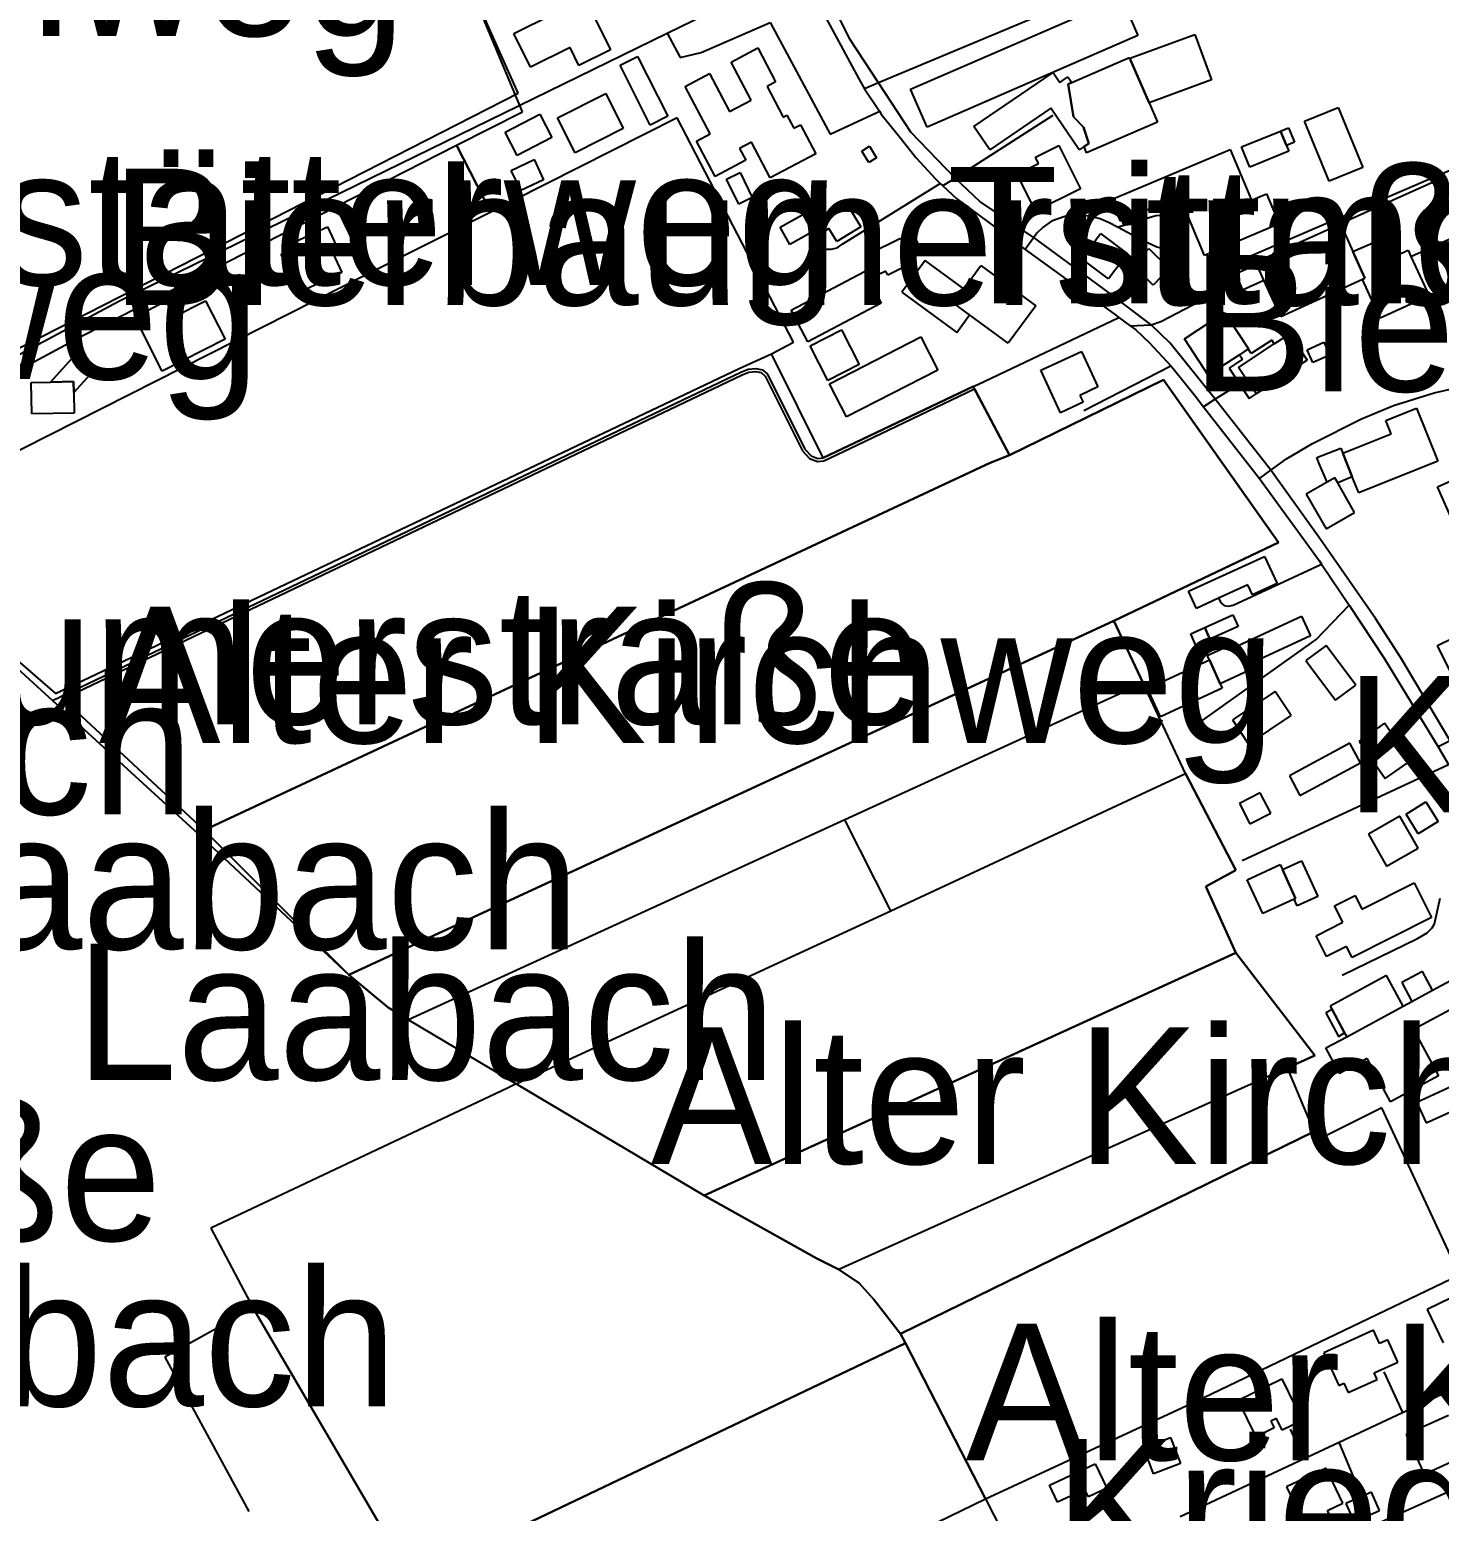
# Model space of a CAD drawing. Extents: x -3657 to 4700, y -7332 to 8131.
# Drawn here: x -1954.9 to -1506.3, y -3743.2 to -3271.6 of the extents above; entities that cross this region are included whole.
import ezdxf

# ---------------------------------------------------------------- set-up
doc = ezdxf.new("R2010")
doc.units = 0
for name, color, linetype in [('OSM_BUILDING_APARTMENTS', 9, 'CONTINUOUS'), ('OSM_BUILDING_DETACHED', 9, 'CONTINUOUS'), ('OSM_BUILDING_GARAGE', 9, 'CONTINUOUS'), ('OSM_BUILDING_HOUSE', 9, 'CONTINUOUS'), ('OSM_BUILDING_ROOF', 9, 'CONTINUOUS'), ('OSM_BUILDING_YES', 9, 'CONTINUOUS'), ('OSM_HIGHWAY_FOOTWAY', 8, 'CONTINUOUS'), ('OSM_HIGHWAY_RESIDENTIAL', 8, 'CONTINUOUS'), ('OSM_HIGHWAY_SECONDARY', 8, 'CONTINUOUS'), ('OSM_HIGHWAY_SERVICE', 8, 'CONTINUOUS'), ('OSM_HIGHWAY_TRACK', 8, 'CONTINUOUS'), ('OSM_HIGHWAY_UNCLASSIFIED', 8, 'CONTINUOUS'), ('OSM_LABELS', 8, 'CONTINUOUS'), ('OSM_LANDUSE_FARMLAND', 3, 'CONTINUOUS'), ('OSM_LANDUSE_MEADOW', 3, 'CONTINUOUS'), ('OSM_LANDUSE_RESIDENTIAL', 3, 'CONTINUOUS'), ('OSM_LEISURE_SWIMMING_POOL', 3, 'CONTINUOUS')]:
    doc.layers.add(name, color=color, linetype=linetype)

msp = doc.modelspace()

# ---------------------------------------------------------------- linework, layer by layer
at = {"layer": 'OSM_BUILDING_APARTMENTS'}
for p, q in [((-1657.657373, -3354.078875), (-1652.204146, -3346.673293)), ((-1652.204146, -3346.673293), (-1634.759885, -3359.527426)), ((-1660.971783, -3358.582269), (-1657.657373, -3354.078875)), ((-1655.784011, -3362.407375), (-1660.971783, -3358.582269)), ((-1634.759885, -3359.527426), (-1643.527522, -3371.436403)), ((-1643.527522, -3371.436403), (-1655.784011, -3362.407375))]:
    msp.add_line(p, q, dxfattribs=at)
at = {"layer": 'OSM_BUILDING_DETACHED'}
for p, q in [((-1567.44779, -3542.153974), (-1556.973649, -3537.361472)), ((-1556.973649, -3537.361472), (-1556.253125, -3538.94044)), ((-1556.253125, -3538.94044), (-1552.066502, -3548.102902)), ((-1562.540643, -3552.895404), (-1567.44779, -3542.153974)), ((-1552.536739, -3548.325292), (-1562.540643, -3552.895404)), ((-1552.066502, -3548.102902), (-1552.536739, -3548.325292))]:
    msp.add_line(p, q, dxfattribs=at)
at = {"layer": 'OSM_BUILDING_GARAGE'}
for p, q in [((-1716.072895, -3334.441851), (-1708.844903, -3330.427714)), ((-1708.844903, -3330.427714), (-1705.750443, -3336.009699)), ((-1712.97085, -3340.023836), (-1716.072895, -3334.441851)), ((-1705.750443, -3336.009699), (-1712.97085, -3340.023836))]:
    msp.add_line(p, q, dxfattribs=at)
at = {"layer": 'OSM_BUILDING_HOUSE'}
for p, q in [((-1542.328054, -3467.608895), (-1548.774846, -3472.434755)), ((-1532.915737, -3480.196161), (-1542.328054, -3467.608895)), ((-1548.774846, -3472.434755), (-1539.354945, -3485.010901)), ((-1539.354945, -3485.010901), (-1532.915737, -3480.196161))]:
    msp.add_line(p, q, dxfattribs=at)
at = {"layer": 'OSM_BUILDING_ROOF'}
for p, q in [((-1559.666133, -3370.40229), (-1566.166016, -3374.683295)), ((-1558.847011, -3371.636554), (-1559.666133, -3370.40229)), ((-1570.200949, -3379.119972), (-1558.847011, -3371.636554)), ((-1567.106489, -3373.24888), (-1569.943078, -3375.116955)), ((-1569.943078, -3375.116955), (-1569.002604, -3376.551369)), ((-1566.166016, -3374.683295), (-1567.106489, -3373.24888)), ((-1569.002604, -3376.551369), (-1573.242318, -3379.342362)), ((-1573.242318, -3379.342362), (-1566.871371, -3389.02744)), ((-1564.649124, -3387.570787), (-1570.200949, -3379.119972)), ((-1566.871371, -3389.02744), (-1564.649124, -3387.570787)), ((-1540.469861, -3583.485128), (-1542.479743, -3584.563719)), ((-1536.457681, -3590.912949), (-1540.469861, -3583.485128)), ((-1542.479743, -3584.563719), (-1538.467563, -3592.002659)), ((-1538.467563, -3592.002659), (-1536.457681, -3590.912949))]:
    msp.add_line(p, q, dxfattribs=at)
at = {"layer": 'OSM_BUILDING_YES'}
for p, q in [((-1782.861662, -3252.168724), (-1770.066675, -3278.099381)), ((-1674.585891, -3290.586572), (-1607.493746, -3261.397903)), ((-1607.493746, -3261.397903), (-1602.237714, -3273.495911)), ((-1800.84442, -3272.87322), (-1788.201122, -3266.635184)), ((-1795.542881, -3283.61465), (-1800.84442, -3272.87322)), ((-1602.237714, -3273.495911), (-1669.329859, -3302.68458)), ((-1604.141414, -3280.512311), (-1584.118436, -3273.162327)), ((-1584.118436, -3273.162327), (-1578.832066, -3287.595428)), ((-1782.907168, -3277.365495), (-1795.542881, -3283.61465)), ((-1780.100918, -3283.058675), (-1782.907168, -3277.365495)), ((-1770.066675, -3278.099381), (-1780.100918, -3283.058675)), ((-1766.994968, -3282.936361), (-1761.450727, -3280.134249)), ((-1761.450727, -3280.134249), (-1751.841215, -3299.215298)), ((-1731.681716, -3281.935606), (-1723.171951, -3277.443331)), ((-1723.171951, -3277.443331), (-1717.498774, -3288.207)), ((-1623.314932, -3288.496107), (-1606.924911, -3281.379632)), ((-1606.924911, -3281.379632), (-1604.937782, -3280.523431)), ((-1604.937782, -3280.523431), (-1604.816431, -3280.801418)), ((-1604.816431, -3280.801418), (-1604.141414, -3280.512311)), ((-1604.816431, -3280.801418), (-1598.688186, -3294.889815)), ((-1598.688186, -3294.889815), (-1604.816431, -3280.801418)), ((-1757.385456, -3302.006291), (-1766.994968, -3282.936361)), ((-1746.304558, -3289.708132), (-1738.507732, -3285.605039)), ((-1738.507732, -3285.605039), (-1732.159537, -3297.647449)), ((-1725.303184, -3294.033614), (-1731.681716, -3281.935606)), ((-1654.441562, -3302.406592), (-1629.230812, -3285.304813)), ((-1629.230812, -3285.304813), (-1627.122332, -3288.418271)), ((-1738.363627, -3304.786164), (-1746.304558, -3289.708132)), ((-1717.498774, -3288.207), (-1720.244349, -3289.719251)), ((-1720.244349, -3289.719251), (-1715.086915, -3299.482166)), ((-1669.329859, -3302.68458), (-1674.585891, -3290.586572)), ((-1627.122332, -3288.418271), (-1624.543615, -3286.661391)), ((-1624.543615, -3286.661391), (-1623.314932, -3288.496107)), ((-1624.384341, -3288.952006), (-1623.314932, -3288.496107)), ((-1623.314932, -3288.496107), (-1624.384341, -3288.952006)), ((-1622.753682, -3299.337612), (-1624.384341, -3288.952006)), ((-1624.384341, -3288.952006), (-1622.753682, -3299.337612)), ((-1578.832066, -3287.595428), (-1598.688186, -3294.889815)), ((-1786.919348, -3299.726795), (-1771.583568, -3291.987628)), ((-1771.583568, -3291.987628), (-1765.986235, -3303.10712)), ((-1732.159537, -3297.647449), (-1725.303184, -3294.033614)), ((-1598.688186, -3294.889815), (-1596.033625, -3301.083373)), ((-1803.559657, -3304.241309), (-1792.524265, -3298.548128)), ((-1792.524265, -3298.548128), (-1788.701697, -3305.975949)), ((-1781.322016, -3310.835168), (-1786.919348, -3299.726795)), ((-1751.841215, -3299.215298), (-1757.385456, -3302.006291)), ((-1715.086915, -3299.482166), (-1713.941661, -3298.870594)), ((-1713.941661, -3298.870594), (-1711.757336, -3303.029284)), ((-1629.943752, -3296.635576), (-1649.405479, -3309.834413)), ((-1620.94858, -3309.91225), (-1629.943752, -3296.635576)), ((-1619.499948, -3302.695699), (-1622.753682, -3299.337612)), ((-1622.753682, -3299.337612), (-1619.499948, -3302.695699)), ((-1549.222329, -3300.760907), (-1538.543408, -3296.379827)), ((-1538.543408, -3296.379827), (-1530.716244, -3315.516474)), ((-1799.737088, -3311.66913), (-1803.559657, -3304.241309)), ((-1765.986235, -3303.10712), (-1781.322016, -3310.835168)), ((-1742.701939, -3307.076779), (-1738.363627, -3304.786164)), ((-1711.757336, -3303.029284), (-1709.603349, -3301.895096)), ((-1709.603349, -3301.895096), (-1704.74171, -3311.124275)), ((-1649.405479, -3309.834413), (-1654.441562, -3302.406592)), ((-1617.876874, -3307.821785), (-1619.499948, -3302.695699)), ((-1619.499948, -3302.695699), (-1617.876874, -3307.821785)), ((-1596.033625, -3301.083373), (-1618.559475, -3310.846287)), ((-1569.252892, -3308.922615), (-1556.875051, -3303.907724)), ((-1556.875051, -3303.907724), (-1554.288749, -3302.851372)), ((-1555.009273, -3308.500074), (-1556.875051, -3303.907724)), ((-1556.875051, -3303.907724), (-1555.009273, -3308.500074)), ((-1554.288749, -3302.851372), (-1552.422972, -3307.454842)), ((-1541.395165, -3319.897554), (-1549.222329, -3300.760907)), ((-1788.701697, -3305.975949), (-1799.737088, -3311.66913)), ((-1736.77089, -3318.340825), (-1742.701939, -3307.076779)), ((-1725.189417, -3307.432603), (-1728.95131, -3309.411873)), ((-1728.95131, -3309.411873), (-1726.971766, -3313.170261)), ((-1719.228031, -3318.763366), (-1725.189417, -3307.432603)), ((-1690.103699, -3310.256954), (-1687.653918, -3308.744703)), ((-1687.653918, -3308.744703), (-1685.401333, -3312.391897)), ((-1634.858483, -3312.269582), (-1627.410541, -3308.544552)), ((-1627.410541, -3308.544552), (-1620.554188, -3322.266006)), ((-1619.325506, -3308.81142), (-1620.94858, -3309.91225)), ((-1619.325506, -3308.81142), (-1617.876874, -3307.821785)), ((-1617.876874, -3307.821785), (-1619.325506, -3308.81142)), ((-1618.559475, -3310.846287), (-1619.325506, -3308.81142)), ((-1610.664051, -3325.67969), (-1572.87068, -3309.778816)), ((-1572.87068, -3309.778816), (-1566.10534, -3325.857602)), ((-1566.636253, -3315.371921), (-1569.252892, -3308.922615)), ((-1552.422972, -3307.454842), (-1555.009273, -3308.500074)), ((-1555.009273, -3308.500074), (-1554.265996, -3310.34591)), ((-1801.633204, -3316.417153), (-1794.374874, -3312.992349)), ((-1794.374874, -3312.992349), (-1791.348674, -3319.408297)), ((-1726.971766, -3313.170261), (-1736.77089, -3318.340825)), ((-1704.74171, -3311.124275), (-1719.228031, -3318.763366)), ((-1687.851114, -3313.904148), (-1690.103699, -3310.256954)), ((-1685.401333, -3312.391897), (-1687.851114, -3313.904148)), ((-1640.675764, -3317.618058), (-1633.880087, -3314.215494)), ((-1633.880087, -3314.215494), (-1634.858483, -3312.269582)), ((-1554.265996, -3310.34591), (-1566.636253, -3315.371921)), ((-1798.599419, -3322.84422), (-1801.633204, -3316.417153)), ((-1791.348674, -3319.408297), (-1798.599419, -3322.84422)), ((-1634.797807, -3329.382482), (-1640.675764, -3317.618058)), ((-1530.716244, -3315.516474), (-1541.395165, -3319.897554)), ((-1505.452403, -3318.919039), (-1537.769793, -3333.474455)), ((-1620.554188, -3322.266006), (-1634.797807, -3329.382482)), ((-1566.10534, -3325.857602), (-1561.342299, -3323.856094)), ((-1561.342299, -3323.856094), (-1557.299781, -3333.474455)), ((-1704.483838, -3331.951084), (-1695.261133, -3326.35798)), ((-1695.261133, -3326.35798), (-1690.369155, -3334.430731)), ((-1607.744033, -3332.618254), (-1610.664051, -3325.67969)), ((-1588.942153, -3324.701175), (-1607.744033, -3332.618254)), ((-1581.046729, -3343.470879), (-1588.942153, -3324.701175)), ((-1702.094733, -3335.887385), (-1704.483838, -3331.951084)), ((-1557.299781, -3333.474455), (-1581.046729, -3343.470879)), ((-1564.77806, -3345.650299), (-1537.769793, -3333.474455)), ((-1537.769793, -3333.474455), (-1533.803119, -3342.281093)), ((-1537.769793, -3333.474455), (-1533.803119, -3342.281093)), ((-1870.272579, -3339.089799), (-1860.12457, -3334.352895)), ((-1860.12457, -3334.352895), (-1856.575042, -3341.958628)), ((-1700.562671, -3334.964467), (-1702.094733, -3335.887385)), ((-1698.059799, -3339.100918), (-1700.562671, -3334.964467)), ((-1690.369155, -3334.430731), (-1698.059799, -3339.100918)), ((-1687.873867, -3342.959382), (-1677.778949, -3338.011208)), ((-1677.778949, -3338.011208), (-1677.346635, -3338.889648)), ((-1677.346635, -3338.889648), (-1675.048543, -3337.766579)), ((-1675.048543, -3337.766579), (-1674.282513, -3339.334427)), ((-1620.121874, -3344.593947), (-1614.107396, -3336.554554)), ((-1614.107396, -3336.554554), (-1605.567293, -3342.948263)), ((-1515.365294, -3343.837822), (-1497.799681, -3335.920743)), ((-1874.785333, -3343.103935), (-1869.536886, -3340.657647)), ((-1869.119741, -3355.257541), (-1874.785333, -3343.103935)), ((-1869.536886, -3340.657647), (-1870.272579, -3339.089799)), ((-1856.575042, -3341.958628), (-1858.35739, -3342.79259)), ((-1858.35739, -3342.79259), (-1855.505633, -3348.908311)), ((-1684.642887, -3349.553241), (-1687.873867, -3342.959382)), ((-1677.346635, -3338.889648), (-1674.798256, -3344.10469)), ((-1674.798256, -3344.10469), (-1677.346635, -3338.889648)), ((-1670.968103, -3342.225496), (-1674.798256, -3344.10469)), ((-1674.282513, -3339.334427), (-1672.750452, -3338.589421)), ((-1672.750452, -3338.589421), (-1670.968103, -3342.225496)), ((-1605.567293, -3342.948263), (-1611.581771, -3350.987656)), ((-1603.898711, -3346.606576), (-1598.756446, -3341.324817)), ((-1598.756446, -3341.324817), (-1592.286901, -3347.618449)), ((-1533.803119, -3342.281093), (-1526.772324, -3339.112038)), ((-1533.803119, -3342.281093), (-1526.772324, -3339.112038)), ((-1530.048811, -3350.776385), (-1533.803119, -3342.281093)), ((-1533.803119, -3342.281093), (-1530.048811, -3350.776385)), ((-1526.772324, -3339.112038), (-1523.981242, -3345.305595)), ((-1526.772324, -3339.112038), (-1523.981242, -3345.305595)), ((-1523.981242, -3345.305595), (-1516.267845, -3341.836313)), ((-1523.981242, -3345.305595), (-1516.267845, -3341.836313)), ((-1516.267845, -3341.836313), (-1515.365294, -3343.837822)), ((-1516.267845, -3341.836313), (-1515.365294, -3343.837822)), ((-1673.926043, -3345.883809), (-1681.829052, -3349.753392)), ((-1669.89111, -3345.072086), (-1677.323882, -3355.168585)), ((-1674.798256, -3344.10469), (-1673.926043, -3345.883809)), ((-1657.657373, -3354.078875), (-1669.89111, -3345.072086)), ((-1611.581771, -3350.987656), (-1620.121874, -3344.593947)), ((-1597.43675, -3352.900209), (-1603.898711, -3346.606576)), ((-1592.286901, -3347.618449), (-1597.43675, -3352.900209)), ((-1564.451928, -3346.350827), (-1571.209683, -3349.453166)), ((-1564.451928, -3346.350827), (-1564.77806, -3345.650299)), ((-1562.176589, -3351.321241), (-1564.451928, -3346.350827)), ((-1562.176589, -3351.321241), (-1564.451928, -3346.350827)), ((-1515.365294, -3343.837822), (-1509.593519, -3356.325012)), ((-1855.505633, -3348.908311), (-1869.119741, -3355.257541)), ((-1712.591627, -3360.895124), (-1689.193564, -3348.574726)), ((-1689.193564, -3348.574726), (-1683.884441, -3358.682345)), ((-1682.450978, -3348.48577), (-1684.642887, -3349.553241)), ((-1681.829052, -3349.753392), (-1682.450978, -3348.48577)), ((-1571.209683, -3349.453166), (-1568.934344, -3354.423579)), ((-1568.934344, -3354.423579), (-1562.176589, -3351.321241)), ((-1556.799206, -3363.052305), (-1562.176589, -3351.321241)), ((-1530.769335, -3351.10997), (-1556.799206, -3363.052305)), ((-1530.769335, -3351.10997), (-1530.048811, -3350.776385)), ((-1530.048811, -3350.776385), (-1530.769335, -3351.10997)), ((-1525.111327, -3363.441488), (-1530.769335, -3351.10997)), ((-1677.323882, -3355.168585), (-1659.902374, -3368.00048)), ((-1660.971783, -3358.582269), (-1657.657373, -3354.078875)), ((-1509.593519, -3356.325012), (-1525.111327, -3363.441488)), ((-1921.399433, -3363.018947), (-1911.569971, -3358.026295)), ((-1911.569971, -3358.026295), (-1909.014008, -3363.074544)), ((-1909.014008, -3363.074544), (-1898.896336, -3357.926219)), ((-1898.896336, -3357.926219), (-1892.699831, -3370.146542)), ((-1707.27492, -3370.991623), (-1712.591627, -3360.895124)), ((-1683.884441, -3358.682345), (-1707.27492, -3370.991623)), ((-1655.784011, -3362.407375), (-1660.971783, -3358.582269)), ((-1587.432846, -3370.001988), (-1574.645444, -3361.64013)), ((-1574.645444, -3361.64013), (-1567.083736, -3373.215522)), ((-1912.646965, -3380.276399), (-1921.399433, -3363.018947)), ((-1659.902374, -3368.00048), (-1655.784011, -3362.407375)), ((-1892.699831, -3370.146542), (-1912.646965, -3380.276399)), ((-1706.486136, -3372.292604), (-1696.504985, -3367.199876)), ((-1700.388229, -3384.301656), (-1671.294235, -3369.434894)), ((-1696.504985, -3367.199876), (-1690.907652, -3378.197054)), ((-1671.294235, -3369.434894), (-1665.894098, -3380.020651)), ((-1579.871138, -3381.57738), (-1587.432846, -3370.001988)), ((-1558.847011, -3371.636554), (-1553.924695, -3368.400781)), ((-1553.924695, -3368.400781), (-1548.365285, -3376.840476)), ((-1548.425961, -3373.537987), (-1543.040993, -3371.113937)), ((-1543.040993, -3371.113937), (-1541.205554, -3375.183672)), ((-1948.202919, -3383.801279), (-1940.428847, -3375.128074)), ((-1940.428847, -3375.128074), (-1934.679825, -3380.287519)), ((-1700.896388, -3383.278662), (-1706.486136, -3372.292604)), ((-1633.121641, -3380.020651), (-1620.205303, -3374.016125)), ((-1620.205303, -3374.016125), (-1614.949271, -3385.346888)), ((-1569.943078, -3375.116955), (-1579.871138, -3381.57738)), ((-1570.200949, -3379.119972), (-1558.847011, -3371.636554)), ((-1567.083736, -3373.215522), (-1569.943078, -3375.116955)), ((-1546.590521, -3377.607721), (-1548.425961, -3373.537987)), ((-1541.205554, -3375.183672), (-1546.590521, -3377.607721)), ((-1934.679825, -3380.287519), (-1940.80807, -3387.126007)), ((-1690.907652, -3378.197054), (-1700.896388, -3383.278662)), ((-1665.894098, -3380.020651), (-1694.988092, -3394.876293)), ((-1626.841707, -3393.541954), (-1633.121641, -3380.020651)), ((-1564.649124, -3387.570787), (-1570.200949, -3379.119972)), ((-1548.365285, -3376.840476), (-1564.649124, -3387.570787)), ((-1954.376671, -3383.912474), (-1948.202919, -3383.801279)), ((-1954.164306, -3393.942256), (-1954.376671, -3383.912474)), ((-1940.906668, -3383.623367), (-1948.202919, -3383.801279)), ((-1948.202919, -3383.801279), (-1940.906668, -3383.623367)), ((-1940.80807, -3387.126007), (-1940.906668, -3383.623367)), ((-1940.906668, -3383.623367), (-1940.80807, -3387.126007)), ((-1694.988092, -3394.876293), (-1700.388229, -3384.301656)), ((-1614.949271, -3385.346888), (-1620.721047, -3388.026686)), ((-1940.80807, -3387.126007), (-1940.686718, -3393.653149)), ((-1619.697144, -3390.228345), (-1626.841707, -3393.541954)), ((-1620.721047, -3388.026686), (-1619.697144, -3390.228345)), ((-1940.686718, -3393.653149), (-1954.164306, -3393.942256)), ((-1523.321394, -3396.021601), (-1513.560192, -3392.10754)), ((-1513.560192, -3392.10754), (-1506.810021, -3408.998049)), ((-1521.622474, -3400.269247), (-1523.321394, -3396.021601)), ((-1537.049269, -3406.440566), (-1521.622474, -3400.269247)), ((-1545.293578, -3407.841622), (-1537.701532, -3404.806)), ((-1544.641315, -3409.476187), (-1545.293578, -3407.841622)), ((-1537.701532, -3404.806), (-1537.049269, -3406.440566)), ((-1537.049269, -3406.440566), (-1534.060991, -3413.912865)), ((-1534.060991, -3413.912865), (-1537.049269, -3406.440566)), ((-1506.810021, -3408.998049), (-1531.990433, -3419.083429)), ((-1542.017091, -3415.614147), (-1544.641315, -3409.476187)), ((-1506.931373, -3417.126398), (-1493.613058, -3411.17747)), ((-1542.017091, -3415.614147), (-1548.683832, -3419.417014)), ((-1539.574894, -3414.213091), (-1542.017091, -3415.614147)), ((-1539.574894, -3414.213091), (-1542.017091, -3415.614147)), ((-1538.634421, -3415.858776), (-1539.574894, -3414.213091)), ((-1538.634421, -3415.858776), (-1539.574894, -3414.213091)), ((-1534.060991, -3413.912865), (-1538.634421, -3415.858776)), ((-1533.279791, -3425.243628), (-1538.634421, -3415.858776)), ((-1531.990433, -3419.083429), (-1534.060991, -3413.912865)), ((-1501.89529, -3428.423803), (-1506.931373, -3417.126398)), ((-1548.683832, -3419.417014), (-1542.38873, -3430.44755)), ((-1542.38873, -3430.44755), (-1533.279791, -3425.243628)), ((-1586.09798, -3450.373681), (-1561.941471, -3439.265308)), ((-1561.941471, -3439.265308), (-1557.959629, -3447.938512)), ((-1583.610277, -3455.799994), (-1586.09798, -3450.373681)), ((-1567.280932, -3448.283217), (-1576.640157, -3452.58646)), ((-1565.786793, -3451.530108), (-1567.280932, -3448.283217)), ((-1557.959629, -3447.938512), (-1565.786793, -3451.530108)), ((-1576.640157, -3452.58646), (-1583.610277, -3455.799994)), ((-1580.986053, -3461.915715), (-1571.998467, -3457.868219)), ((-1571.998467, -3457.868219), (-1570.33747, -3461.57101)), ((-1570.572588, -3467.70897), (-1550.19314, -3458.324118)), ((-1550.19314, -3458.324118), (-1547.318629, -3464.562154)), ((-1585.438132, -3463.917223), (-1580.986053, -3461.915715)), ((-1583.769551, -3467.620014), (-1585.438132, -3463.917223)), ((-1579.325056, -3465.618506), (-1583.769551, -3467.620014)), ((-1579.325056, -3465.618506), (-1580.986053, -3461.915715)), ((-1580.986053, -3461.915715), (-1579.325056, -3465.618506)), ((-1570.33747, -3461.57101), (-1579.325056, -3465.618506)), ((-1547.318629, -3464.562154), (-1567.705662, -3473.947006)), ((-1506.89345, -3467.597775), (-1495.895981, -3462.171463)), ((-1580.159347, -3470.800189), (-1571.073162, -3466.61926)), ((-1571.073162, -3466.61926), (-1570.572588, -3467.70897)), ((-1570.572588, -3467.70897), (-1567.705662, -3473.947006)), ((-1567.705662, -3473.947006), (-1570.572588, -3467.70897)), ((-1502.661321, -3476.193143), (-1506.89345, -3467.597775)), ((-1599.196345, -3481.285871), (-1579.507083, -3472.223484)), ((-1579.507083, -3472.223484), (-1580.159347, -3470.800189)), ((-1576.0334, -3479.784739), (-1579.507083, -3472.223484)), ((-1579.507083, -3472.223484), (-1576.0334, -3479.784739)), ((-1567.705662, -3473.947006), (-1566.939631, -3475.60381)), ((-1566.939631, -3475.60381), (-1576.0334, -3479.784739)), ((-1576.0334, -3479.784739), (-1575.381136, -3481.208034)), ((-1595.062814, -3490.270421), (-1599.196345, -3481.285871)), ((-1575.381136, -3481.208034), (-1595.062814, -3490.270421)), ((-1558.589139, -3482.208789), (-1572.15774, -3491.304534)), ((-1553.43929, -3489.892358), (-1558.589139, -3482.208789)), ((-1572.15774, -3491.304534), (-1567.007891, -3498.988103)), ((-1567.007891, -3498.988103), (-1553.43929, -3489.892358)), ((-1523.768877, -3492.383124), (-1531.884251, -3498.031827)), ((-1515.479061, -3504.31434), (-1523.768877, -3492.383124)), ((-1534.758761, -3498.710116), (-1554.038462, -3509.084602)), ((-1531.398845, -3504.959271), (-1534.758761, -3498.710116)), ((-1531.884251, -3498.031827), (-1523.594434, -3509.963042)), ((-1550.678546, -3515.333757), (-1531.398845, -3504.959271)), ((-1523.594434, -3509.963042), (-1515.479061, -3504.31434)), ((-1554.038462, -3509.084602), (-1550.678546, -3515.333757)), ((-1563.314258, -3514.499795), (-1569.935493, -3517.891241)), ((-1559.992264, -3520.993579), (-1563.314258, -3514.499795)), ((-1516.920108, -3521.327164), (-1510.625005, -3517.379744)), ((-1510.625005, -3517.379744), (-1506.741761, -3523.59554)), ((-1569.935493, -3517.891241), (-1566.613499, -3524.385024)), ((-1566.613499, -3524.385024), (-1559.992264, -3520.993579)), ((-1518.892068, -3521.949855), (-1528.888388, -3527.665275)), ((-1513.105124, -3532.090833), (-1518.892068, -3521.949855)), ((-1513.036864, -3527.54296), (-1516.920108, -3521.327164)), ((-1506.741761, -3523.59554), (-1513.036864, -3527.54296)), ((-1528.888388, -3527.665275), (-1523.101444, -3537.806252)), ((-1556.253125, -3538.94044), (-1550.140049, -3536.149448)), ((-1550.140049, -3536.149448), (-1544.975031, -3547.457972)), ((-1523.101444, -3537.806252), (-1513.105124, -3532.090833)), ((-1552.066502, -3548.102902), (-1556.253125, -3538.94044)), ((-1530.958946, -3551.494347), (-1514.386898, -3543.154728)), ((-1514.386898, -3543.154728), (-1508.827488, -3554.207504)), ((-1552.536739, -3548.325292), (-1552.066502, -3548.102902)), ((-1551.550759, -3550.471354), (-1552.536739, -3548.325292)), ((-1544.975031, -3547.457972), (-1551.550759, -3550.471354)), ((-1539.711415, -3550.471354), (-1533.143271, -3547.168865)), ((-1537.087191, -3555.686396), (-1539.711415, -3550.471354)), ((-1533.143271, -3547.168865), (-1530.958946, -3551.494347)), ((-1508.827488, -3554.207504), (-1534.114082, -3566.939323)), ((-1545.574203, -3559.967401), (-1537.087191, -3555.686396)), ((-1542.244625, -3566.583499), (-1545.574203, -3559.967401)), ((-1535.904015, -3563.392205), (-1542.244625, -3566.583499)), ((-1534.114082, -3566.939323), (-1535.904015, -3563.392205)), ((-1523.09386, -3572.632503), (-1541.076618, -3582.35094)), ((-1517.822659, -3582.395418), (-1523.09386, -3572.632503)), ((-1511.694414, -3571.331522), (-1518.30048, -3574.90088)), ((-1508.455849, -3577.336048), (-1511.694414, -3571.331522)), ((-1508.455849, -3577.336048), (-1497.079157, -3571.198088)), ((-1518.30048, -3574.90088), (-1515.061915, -3580.905406)), ((-1515.061915, -3580.905406), (-1508.455849, -3577.336048)), ((-1515.061915, -3580.905406), (-1508.455849, -3577.336048)), ((-1493.233835, -3578.325683), (-1514.515834, -3589.823239)), ((-1541.076618, -3582.35094), (-1540.469861, -3583.485128)), ((-1540.469861, -3583.485128), (-1536.457681, -3590.912949)), ((-1535.813002, -3592.113854), (-1517.822659, -3582.395418)), ((-1535.813002, -3592.113854), (-1517.822659, -3582.395418)), ((-1517.822659, -3582.395418), (-1515.061915, -3580.905406)), ((-1542.472159, -3595.70545), (-1535.813002, -3592.113854)), ((-1536.457681, -3590.912949), (-1535.813002, -3592.113854)), ((-1514.515834, -3589.823239), (-1506.574903, -3604.545447)), ((-1538.103509, -3603.81156), (-1542.472159, -3595.70545)), ((-1529.28278, -3599.041298), (-1538.103509, -3603.81156)), ((-1521.865177, -3612.796111), (-1529.28278, -3599.041298)), ((-1506.574903, -3604.545447), (-1521.865177, -3612.796111)), ((-1493.590305, -3603.844919), (-1513.545023, -3613.0185)), ((-1513.545023, -3613.0185), (-1510.541576, -3619.556762)), ((-1510.541576, -3619.556762), (-1498.588465, -3614.063733)), ((-1492.930457, -3670.495158), (-1510.230613, -3678.890375)), ((-1510.230613, -3678.890375), (-1505.088349, -3689.498371)), ((-1527.272898, -3685.539832), (-1543.048578, -3692.678546)), ((-1525.354029, -3689.798597), (-1527.272898, -3685.539832)), ((-1522.73739, -3688.619931), (-1525.354029, -3689.798597)), ((-1519.559501, -3695.65857), (-1522.73739, -3688.619931)), ((-1543.048578, -3692.678546), (-1538.338627, -3703.09751)), ((-1527.068118, -3699.050015), (-1519.559501, -3695.65857)), ((-1570.314716, -3707.778817), (-1556.419983, -3701.007046)), ((-1556.419983, -3701.007046), (-1549.995944, -3714.217003)), ((-1535.33518, -3705.388126), (-1526.097307, -3701.207197)), ((-1526.097307, -3701.207197), (-1527.068118, -3699.050015)), ((-1538.338627, -3703.09751), (-1536.707968, -3702.352504)), ((-1536.707968, -3702.352504), (-1535.33518, -3705.388126)), ((-1564.656708, -3719.420926), (-1570.314716, -3707.778817)), ((-1558.126487, -3713.572073), (-1559.946758, -3714.461632)), ((-1559.946758, -3714.461632), (-1558.900102, -3716.618814)), ((-1556.313801, -3717.285983), (-1558.126487, -3713.572073)), ((-1549.995944, -3714.217003), (-1556.313801, -3717.285983)), ((-1503.404598, -3712.671394), (-1516.851848, -3718.753756)), ((-1600.402275, -3722.912446), (-1591.854587, -3719.654435)), ((-1591.854587, -3719.654435), (-1588.691866, -3727.960696)), ((-1558.900102, -3716.618814), (-1564.656708, -3719.420926)), ((-1516.851848, -3718.753756), (-1511.178671, -3731.307663)), ((-1597.239554, -3731.207588), (-1600.402275, -3722.912446)), ((-1630.391235, -3734.865901), (-1615.798731, -3728.027413)), ((-1615.798731, -3728.027413), (-1612.173359, -3735.777699)), ((-1588.691866, -3727.960696), (-1597.239554, -3731.207588)), ((-1542.358392, -3729.40623), (-1554.956182, -3735.366278)), ((-1537.072022, -3740.59244), (-1542.358392, -3729.40623)), ((-1511.178671, -3731.307663), (-1497.739005, -3725.225301)), ((-1627.858025, -3740.281094), (-1630.391235, -3734.865901)), ((-1619.082803, -3736.166882), (-1627.858025, -3740.281094)), ((-1617.99064, -3738.501975), (-1619.082803, -3736.166882)), ((-1612.173359, -3735.777699), (-1617.99064, -3738.501975)), ((-1554.956182, -3735.366278), (-1548.827937, -3748.342726)), ((-1527.963084, -3737.100919), (-1536.04812, -3740.681396)), ((-1525.391952, -3742.894175), (-1527.963084, -3737.100919)), ((-1541.888155, -3742.860816), (-1537.072022, -3740.59244)), ((-1541.038695, -3744.662174), (-1541.888155, -3742.860816)), ((-1536.04812, -3740.681396), (-1533.476987, -3746.485771)), ((-1533.476987, -3746.485771), (-1525.391952, -3742.894175))]:
    msp.add_line(p, q, dxfattribs=at)
at = {"layer": 'OSM_HIGHWAY_FOOTWAY'}
for p, q in [((-1693.873176, -3274.685697), (-1702.625645, -3257.08354)), ((-1684.824914, -3288.607302), (-1693.873176, -3274.685697)), ((-1674.449371, -3304.308026), (-1684.824914, -3288.607302)), ((-1660.433286, -3318.863441), (-1674.449371, -3304.308026)), ((-1652.378588, -3326.391338), (-1660.433286, -3318.863441)), ((-1635.343888, -3337.74434), (-1652.378588, -3326.391338)), ((-1611.687953, -3355.190824), (-1635.343888, -3337.74434)), ((-1598.005585, -3365.565311), (-1611.687953, -3355.190824)), ((-1591.960769, -3371.369686), (-1598.005585, -3365.565311)), ((-1577.656475, -3389.272069), (-1591.960769, -3371.369686)), ((-1559.908835, -3411.8224), (-1577.656475, -3389.272069)), ((-1544.148325, -3433.861235), (-1559.908835, -3411.8224)), ((-1526.658557, -3459.002408), (-1544.148325, -3433.861235)), ((-1518.619028, -3471.522956), (-1526.658557, -3459.002408)), ((-1502.904024, -3497.998468), (-1518.619028, -3471.522956))]:
    msp.add_line(p, q, dxfattribs=at)
at = {"layer": 'OSM_HIGHWAY_RESIDENTIAL'}
for p, q in [((-1518.0957, -3711.726237), (-1499.187638, -3702.875121)), ((-1538.209691, -3721.144447), (-1518.0957, -3711.726237)), ((-1549.510539, -3726.437326), (-1538.209691, -3721.144447)), ((-1588.78288, -3744.828966), (-1549.510539, -3726.437326))]:
    msp.add_line(p, q, dxfattribs=at)
at = {"layer": 'OSM_HIGHWAY_SECONDARY'}
for p, q in [((-1708.852488, -3254.292548), (-1691.036588, -3287.284082)), ((-1691.036588, -3287.284082), (-1689.178395, -3290.430899)), ((-1689.178395, -3290.430899), (-1684.506367, -3297.62521)), ((-1684.506367, -3297.62521), (-1683.922363, -3298.525889)), ((-1683.922363, -3298.525889), (-1678.029237, -3305.898113)), ((-1678.029237, -3305.898113), (-1672.773205, -3312.480853)), ((-1672.773205, -3312.480853), (-1666.607038, -3319.11919)), ((-1666.607038, -3319.11919), (-1665.158406, -3320.631441)), ((-1665.158406, -3320.631441), (-1664.331699, -3321.354208)), ((-1664.331699, -3321.354208), (-1659.849283, -3325.457301)), ((-1659.849283, -3325.457301), (-1640.364801, -3339.946)), ((-1640.364801, -3339.946), (-1638.119801, -3341.569445)), ((-1638.119801, -3341.569445), (-1609.708409, -3362.151626)), ((-1609.708409, -3362.151626), (-1608.274945, -3363.219098)), ((-1608.274945, -3363.219098), (-1604.664742, -3365.898895)), ((-1604.664742, -3365.898895), (-1602.950654, -3367.177637)), ((-1602.950654, -3367.177637), (-1598.498575, -3371.325208)), ((-1598.498575, -3371.325208), (-1591.748404, -3378.652954)), ((-1591.748404, -3378.652954), (-1590.982374, -3379.486915)), ((-1590.982374, -3379.486915), (-1584.050176, -3388.204598)), ((-1584.050176, -3388.204598), (-1581.380445, -3391.640521)), ((-1581.380445, -3391.640521), (-1563.602468, -3414.524437)), ((-1563.602468, -3414.524437), (-1544.557885, -3440.577408)), ((-1544.557885, -3440.577408), (-1543.78427, -3441.733835)), ((-1543.78427, -3441.733835), (-1535.06214, -3454.799239)), ((-1535.06214, -3454.799239), (-1523.844722, -3471.600793)), ((-1523.844722, -3471.600793), (-1515.289449, -3485.744787)), ((-1515.289449, -3485.744787), (-1506.741761, -3499.888782)), ((-1506.741761, -3499.888782), (-1503.366676, -3505.470767))]:
    msp.add_line(p, q, dxfattribs=at)
at = {"layer": 'OSM_HIGHWAY_SERVICE'}
for p, q in [((-1621.054763, -3261.831564), (-1684.824914, -3288.607302)), ((-1741.177462, -3278.866626), (-1719.205277, -3269.392819)), ((-1719.205277, -3269.392819), (-1700.183448, -3304.919598)), ((-1752.000488, -3272.750905), (-1747.88971, -3280.490072)), ((-1747.88971, -3280.490072), (-1741.177462, -3278.866626)), ((-1565.862637, -3343.370803), (-1426.983565, -3283.736964)), ((-1684.824914, -3288.607302), (-1689.178395, -3290.430899)), ((-1700.183448, -3304.919598), (-1685.484762, -3298.08111)), ((-1685.484762, -3298.08111), (-1684.506367, -3297.62521)), ((-1629.26115, -3298.937311), (-1660.433286, -3318.863441)), ((-1660.433286, -3318.863441), (-1664.331699, -3321.354208)), ((-1696.087839, -3339.845924), (-1665.158406, -3320.631441)), ((-1629.769309, -3332.618254), (-1632.416286, -3334.45297)), ((-1625.499257, -3331.094883), (-1629.769309, -3332.618254)), ((-1621.93456, -3330.683462), (-1625.499257, -3331.094883)), ((-1617.869289, -3330.994808), (-1621.93456, -3330.683462)), ((-1614.205994, -3331.806531), (-1617.869289, -3330.994808)), ((-1611.361821, -3333.129751), (-1614.205994, -3331.806531)), ((-1608.699675, -3334.541926), (-1611.361821, -3333.129751)), ((-1608.699675, -3334.541926), (-1601.699217, -3332.318028)), ((-1601.699217, -3332.318028), (-1596.405263, -3330.794657)), ((-1596.405263, -3330.794657), (-1592.544773, -3330.683462)), ((-1592.544773, -3330.683462), (-1589.799198, -3331.295034)), ((-1589.799198, -3331.295034), (-1587.758977, -3332.829524)), ((-1587.758977, -3332.829524), (-1586.74266, -3334.764316)), ((-1706.311693, -3337.199485), (-1704.324564, -3340.15727)), ((-1635.343888, -3337.74434), (-1638.119801, -3341.569445)), ((-1634.350324, -3336.387762), (-1635.343888, -3337.74434)), ((-1632.416286, -3334.45297), (-1634.350324, -3336.387762)), ((-1600.781498, -3338.722855), (-1608.699675, -3334.541926)), ((-1586.74266, -3336.799183), (-1587.357001, -3339.134277)), ((-1586.74266, -3334.764316), (-1586.74266, -3336.799183)), ((-1704.324564, -3340.15727), (-1703.209648, -3340.868917)), ((-1703.209648, -3340.868917), (-1701.578989, -3341.48049)), ((-1701.578989, -3341.48049), (-1699.849732, -3341.48049)), ((-1699.849732, -3341.48049), (-1697.923279, -3341.069068)), ((-1697.923279, -3341.069068), (-1696.087839, -3339.845924)), ((-1596.200483, -3340.868917), (-1600.781498, -3338.722855)), ((-1592.43859, -3341.68064), (-1596.200483, -3340.868917)), ((-1589.291039, -3341.069068), (-1592.43859, -3341.68064)), ((-1587.357001, -3339.134277), (-1589.291039, -3341.069068)), ((-1574.812302, -3350.086977), (-1572.574886, -3347.240387)), ((-1572.574886, -3347.240387), (-1569.730713, -3345.005369)), ((-1569.730713, -3345.005369), (-1565.862637, -3343.370803)), ((-1577.049718, -3352.944686), (-1574.812302, -3350.086977)), ((-1582.540868, -3358.026295), (-1579.901475, -3355.991427)), ((-1579.901475, -3355.991427), (-1577.049718, -3352.944686)), ((-1594.949047, -3364.542317), (-1582.540868, -3358.026295)), ((-1652.962592, -3384.42397), (-1608.274945, -3363.219098)), ((-1604.664742, -3365.898895), (-1598.005585, -3365.565311)), ((-1598.005585, -3365.565311), (-1594.949047, -3364.542317)), ((-1619.393766, -3392.874785), (-1591.748404, -3378.652954)), ((-1570.671186, -3384.835391), (-1577.656475, -3389.272069)), ((-1577.656475, -3389.272069), (-1581.380445, -3391.640521)), ((-1571.915038, -3454.765881), (-1543.78427, -3441.733835)), ((-1576.640157, -3452.58646), (-1575.752775, -3454.165428)), ((-1575.752775, -3454.165428), (-1574.835055, -3454.888195)), ((-1574.835055, -3454.888195), (-1573.409177, -3455.088346)), ((-1573.409177, -3455.088346), (-1571.915038, -3454.765881)), ((-1545.521112, -3465.707462), (-1535.06214, -3454.799239)), ((-1582.336088, -3491.960584), (-1545.521112, -3465.707462)), ((-1502.904024, -3497.998468), (-1506.741761, -3499.888782)), ((-1569.070865, -3536.049372), (-1503.366676, -3505.470767)), ((-1507.909768, -3556.153415), (-1506.074329, -3548.002827)), ((-1513.294736, -3560.834721), (-1510.245782, -3559.10008)), ((-1510.245782, -3559.10008), (-1508.622708, -3557.476635)), ((-1508.622708, -3557.476635), (-1507.909768, -3556.153415)), ((-1537.200958, -3572.532428), (-1513.294736, -3560.834721)), ((-1523.981242, -3698.738669), (-1518.0957, -3711.726237)), ((-1553.780591, -3716.963518), (-1549.510539, -3726.437326)), ((-1531.603625, -3736.911888), (-1538.209691, -3721.144447))]:
    msp.add_line(p, q, dxfattribs=at)
at = {"layer": 'OSM_HIGHWAY_TRACK'}
for p, q in [((-1947.634085, -3485.088737), (-1728.564503, -3380.632223)), ((-1728.564503, -3380.632223), (-1726.220904, -3379.720425)), ((-1726.220904, -3379.720425), (-1723.81663, -3379.486915)), ((-1723.81663, -3379.486915), (-1721.677812, -3379.898337)), ((-1721.677812, -3379.898337), (-1720.047153, -3381.321632)), ((-1720.047153, -3381.321632), (-1708.222977, -3405.161824)), ((-1694.335829, -3404.049875), (-1654.653927, -3385.146737)), ((-1654.653927, -3385.146737), (-1652.962592, -3384.42397)), ((-1702.420864, -3407.908339), (-1694.335829, -3404.049875)), ((-1708.222977, -3405.161824), (-1706.182757, -3407.296767)), ((-1706.182757, -3407.296767), (-1704.051524, -3408.10849)), ((-1704.051524, -3408.10849), (-1702.420864, -3407.908339)), ((-1962.423784, -3471.567434), (-1947.634085, -3485.088737)), ((-1947.634085, -3485.088737), (-1901.391624, -3527.398407)), ((-1901.391624, -3527.398407), (-1853.298554, -3572.454591)), ((-1853.298554, -3572.454591), (-1840.746271, -3582.873556)), ((-1840.746271, -3582.873556), (-1834.269141, -3586.73202)), ((-1834.269141, -3586.73202), (-1800.025298, -3607.10293)), ((-1800.025298, -3607.10293), (-1740.229404, -3642.685307)), ((-1740.229404, -3642.685307), (-1704.407993, -3662.667035)), ((-1704.407993, -3662.667035), (-1697.399951, -3666.214153)), ((-1697.399951, -3666.214153), (-1690.945574, -3670.517397)), ((-1690.945574, -3670.517397), (-1686.311468, -3675.699081)), ((-1686.311468, -3675.699081), (-1677.756196, -3686.67402)), ((-1677.756196, -3686.67402), (-1676.21655, -3689.654044)), ((-1676.21655, -3689.654044), (-1650.73276, -3739.180264)), ((-1650.73276, -3739.180264), (-1638.150139, -3763.632029))]:
    msp.add_line(p, q, dxfattribs=at)
at = {"layer": 'OSM_HIGHWAY_UNCLASSIFIED'}
for p, q in [((-1752.000488, -3272.750905), (-1709.967403, -3252.224322)), ((-1926.518944, -3357.992936), (-1752.000488, -3272.750905)), ((-1972.442858, -3382.655971), (-1926.518944, -3357.992936)), ((-1520.909535, -3391.21798), (-1507.940106, -3387.170485)), ((-1507.940106, -3387.170485), (-1500.992739, -3385.658234)), ((-1531.072713, -3395.510104), (-1520.909535, -3391.21798)), ((-1546.67395, -3403.349347), (-1531.072713, -3395.510104)), ((-1554.925844, -3408.175207), (-1546.67395, -3403.349347)), ((-1559.908835, -3411.8224), (-1554.925844, -3408.175207)), ((-1563.602468, -3414.524437), (-1559.908835, -3411.8224))]:
    msp.add_line(p, q, dxfattribs=at)
at = {"layer": 'OSM_LANDUSE_FARMLAND'}
for p, q in [((-1799.395787, -3291.843074), (-1817.188934, -3251.979693)), ((-2014.582125, -3401.814857), (-1799.395787, -3291.843074)), ((-1748.87569, -3299.715675), (-1800.859588, -3325.991036)), ((-1711.833181, -3371.080579), (-1748.87569, -3299.715675)), ((-1800.859588, -3325.991036), (-1808.171009, -3329.682708)), ((-1808.171009, -3329.682708), (-1846.904853, -3349.264134)), ((-1846.904853, -3349.264134), (-1969.113279, -3411.044036)), ((-1718.871561, -3374.761131), (-1711.833181, -3371.080579)), ((-1729.065077, -3379.464676), (-1718.871561, -3374.761131)), ((-1946.625351, -3482.931556), (-1729.065077, -3379.464676)), ((-1728.192864, -3381.488424), (-1726.000955, -3380.643343)), ((-1726.000955, -3380.643343), (-1723.862137, -3380.432072)), ((-1723.862137, -3380.432072), (-1722.102542, -3380.776777)), ((-1722.102542, -3380.776777), (-1720.805599, -3381.910965)), ((-1944.334844, -3484.555002), (-1728.192864, -3381.488424)), ((-1720.805599, -3381.910965), (-1708.996592, -3405.706679)), ((-1643.102792, -3407.018779), (-1594.145094, -3383.11187)), ((-1594.145094, -3383.11187), (-1557.527314, -3434.795272)), ((-1693.933852, -3404.894956), (-1654.25195, -3385.991819)), ((-1654.25195, -3385.991819), (-1643.102792, -3407.018779)), ((-1708.996592, -3405.706679), (-1706.71367, -3408.09737)), ((-1706.71367, -3408.09737), (-1704.16529, -3409.064766)), ((-1704.16529, -3409.064766), (-1702.155408, -3408.820137)), ((-1702.155408, -3408.820137), (-1693.933852, -3404.894956)), ((-1649.223452, -3409.487307), (-1643.102792, -3407.018779)), ((-1643.102792, -3407.018779), (-1649.223452, -3409.487307)), ((-1899.305897, -3526.419892), (-1649.223452, -3409.487307)), ((-1649.223452, -3409.487307), (-1899.305897, -3526.419892)), ((-1557.527314, -3434.795272), (-1609.860098, -3459.81413)), ((-1609.860098, -3459.81413), (-1853.298554, -3572.454591)), ((-1853.298554, -3572.454591), (-1609.860098, -3459.81413)), ((-1609.860098, -3459.81413), (-1600.591886, -3479.617947)), ((-1961.126842, -3470.244215), (-1946.625351, -3482.931556)), ((-1600.591886, -3479.617947), (-1695.473498, -3523.106283)), ((-1899.305897, -3526.419892), (-1944.334844, -3484.555002)), ((-1680.858241, -3552.016964), (-1587.129467, -3508.339596)), ((-1587.129467, -3508.339596), (-1571.111085, -3539.073874)), ((-1898.122721, -3527.598558), (-1899.305897, -3526.419892)), ((-1695.473498, -3523.106283), (-1834.269141, -3586.73202)), ((-1853.298554, -3572.454591), (-1898.122721, -3527.598558)), ((-1571.111085, -3539.073874), (-1580.614415, -3544.344514)), ((-1580.614415, -3544.344514), (-1571.111085, -3565.47155)), ((-1800.025298, -3607.10293), (-1680.858241, -3552.016964)), ((-1740.229404, -3642.685307), (-1571.111085, -3565.47155)), ((-1571.111085, -3565.47155), (-1740.229404, -3642.685307)), ((-1571.111085, -3565.47155), (-1545.900335, -3598.085022)), ((-1840.746271, -3582.873556), (-1853.298554, -3572.454591)), ((-1834.269141, -3586.73202), (-1840.746271, -3582.873556)), ((-1554.690726, -3602.032442), (-1697.399951, -3666.214153)), ((-1545.900335, -3598.085022), (-1554.690726, -3602.032442)), ((-1800.025298, -3607.10293), (-1802.861886, -3608.448389)), ((-1740.229404, -3642.685307), (-1800.025298, -3607.10293)), ((-1740.229404, -3642.685307), (-1800.025298, -3607.10293)), ((-1802.861886, -3608.448389), (-1897.174663, -3653.070913)), ((-1524.603168, -3614.719783), (-1545.028122, -3624.882999)), ((-1499.870239, -3667.859838), (-1524.603168, -3614.719783)), ((-1546.105116, -3622.325516), (-1677.756196, -3686.67402)), ((-1545.028122, -3624.882999), (-1546.105116, -3622.325516)), ((-1704.407993, -3662.667035), (-1740.229404, -3642.685307)), ((-1704.407993, -3662.667035), (-1740.229404, -3642.685307)), ((-1897.174663, -3653.070913), (-1883.689491, -3678.501193)), ((-1697.399951, -3666.214153), (-1704.407993, -3662.667035)), ((-1697.399951, -3666.214153), (-1704.407993, -3662.667035)), ((-1690.945574, -3670.517397), (-1697.399951, -3666.214153)), ((-1583.913656, -3708.201358), (-1499.870239, -3667.859838)), ((-1686.311468, -3675.699081), (-1690.945574, -3670.517397)), ((-1677.756196, -3686.67402), (-1686.311468, -3675.699081)), ((-1883.689491, -3678.501193), (-1911.858181, -3694.101841)), ((-1833.336252, -3764.543827), (-1883.689491, -3678.501193)), ((-1883.689491, -3678.501193), (-1833.336252, -3764.543827)), ((-1677.756196, -3686.67402), (-1676.21655, -3689.654044)), ((-1676.21655, -3689.654044), (-1677.756196, -3686.67402)), ((-1833.336252, -3764.543827), (-1676.21655, -3689.654044)), ((-1676.21655, -3689.654044), (-1833.336252, -3764.543827)), ((-1676.21655, -3689.654044), (-1650.73276, -3739.180264)), ((-1650.73276, -3739.180264), (-1676.21655, -3689.654044)), ((-1911.858181, -3694.101841), (-1901.801185, -3712.549079)), ((-1650.73276, -3739.180264), (-1583.913656, -3708.201358)), ((-1901.801185, -3712.549079), (-1885.107785, -3743.172162)), ((-1457.457931, -3716.385304), (-1607.311719, -3783.469203)), ((-1684.688394, -3755.637113), (-1650.73276, -3739.180264))]:
    msp.add_line(p, q, dxfattribs=at)
at = {"layer": 'OSM_LANDUSE_MEADOW'}
for p, q in [((-1857.348657, -3327.948067), (-1819.00162, -3308.411118)), ((-1819.00162, -3308.411118), (-1808.171009, -3329.682708)), ((-1846.904853, -3349.264134), (-1857.348657, -3327.948067)), ((-1808.171009, -3329.682708), (-1846.904853, -3349.264134)), ((-1695.473498, -3523.106283), (-1834.269141, -3586.73202)), ((-1680.858241, -3552.016964), (-1695.473498, -3523.106283)), ((-1800.025298, -3607.10293), (-1680.858241, -3552.016964)), ((-1834.269141, -3586.73202), (-1800.025298, -3607.10293)), ((-1554.690726, -3602.032442), (-1697.399951, -3666.214153)), ((-1546.105116, -3622.325516), (-1554.690726, -3602.032442)), ((-1677.756196, -3686.67402), (-1546.105116, -3622.325516)), ((-1697.399951, -3666.214153), (-1690.945574, -3670.517397)), ((-1690.945574, -3670.517397), (-1686.311468, -3675.699081)), ((-1686.311468, -3675.699081), (-1677.756196, -3686.67402))]:
    msp.add_line(p, q, dxfattribs=at)
at = {"layer": 'OSM_LANDUSE_RESIDENTIAL'}
for p, q in [((-1798.076091, -3297.747525), (-1817.188934, -3251.979693)), ((-1819.00162, -3308.411118), (-1798.076091, -3297.747525)), ((-1748.87569, -3299.715675), (-1800.859588, -3325.991036)), ((-1711.833181, -3371.080579), (-1748.87569, -3299.715675)), ((-1808.171009, -3329.682708), (-1819.00162, -3308.411118)), ((-1938.130755, -3369.112429), (-1857.348657, -3327.948067)), ((-1857.348657, -3327.948067), (-1846.904853, -3349.264134)), ((-1800.859588, -3325.991036), (-1808.171009, -3329.682708)), ((-1846.904853, -3349.264134), (-1969.113279, -3411.044036)), ((-2007.301042, -3406.12922), (-1938.130755, -3369.112429)), ((-1718.871561, -3374.761131), (-1711.833181, -3371.080579)), ((-1702.420864, -3407.908339), (-1718.871561, -3374.761131)), ((-1654.653927, -3385.146737), (-1694.335829, -3404.049875)), ((-1643.102792, -3407.018779), (-1654.653927, -3385.146737)), ((-1594.145094, -3383.11187), (-1643.102792, -3407.018779)), ((-1557.527314, -3434.795272), (-1594.145094, -3383.11187)), ((-1694.335829, -3404.049875), (-1702.420864, -3407.908339)), ((-1609.860098, -3459.81413), (-1557.527314, -3434.795272)), ((-1600.591886, -3479.617947), (-1609.860098, -3459.81413)), ((-1587.129467, -3508.339596), (-1600.591886, -3479.617947)), ((-1571.111085, -3539.073874), (-1587.129467, -3508.339596)), ((-1580.614415, -3544.344514), (-1571.111085, -3539.073874)), ((-1571.111085, -3565.47155), (-1580.614415, -3544.344514)), ((-1545.900335, -3598.085022), (-1571.111085, -3565.47155)), ((-1554.690726, -3602.032442), (-1545.900335, -3598.085022)), ((-1546.105116, -3622.325516), (-1554.690726, -3602.032442)), ((-1524.603168, -3614.719783), (-1545.028122, -3624.882999)), ((-1499.870239, -3667.859838), (-1524.603168, -3614.719783)), ((-1545.028122, -3624.882999), (-1546.105116, -3622.325516)), ((-1583.913656, -3708.201358), (-1499.870239, -3667.859838)), ((-1650.73276, -3739.180264), (-1583.913656, -3708.201358)), ((-1457.457931, -3716.385304), (-1607.311719, -3783.469203)), ((-1684.688394, -3755.637113), (-1650.73276, -3739.180264))]:
    msp.add_line(p, q, dxfattribs=at)
at = {"layer": 'OSM_LEISURE_SWIMMING_POOL'}
for p, q in [((-1733.168271, -3319.263743), (-1728.837543, -3317.128801)), ((-1729.247104, -3327.203061), (-1733.168271, -3319.263743)), ((-1728.837543, -3317.128801), (-1724.923961, -3325.068118)), ((-1724.923961, -3325.068118), (-1729.247104, -3327.203061))]:
    msp.add_line(p, q, dxfattribs=at)

# ---------------------------------------------------------------- texts
at = {"layer": 'OSM_LABELS'}
for s, p in [('Alter Kirchweg', (-2209.477415, -3273.621647)), ('Premstätterweg', (-2104.014766, -3352.942525)), ('Bierbaumerstraße', (-1928.922311, -3359.283643)), ('Trittmeister', (-1663.061844, -3358.758593)), ('Bachweg', (-2120.449829, -3382.861681)), ('Bierbaum', (-1585.208679, -3386.747706)), ('Bierbaumerstraße', (-2134.727578, -3492.672231)), ('Alter Kirchweg', (-1932.820322, -3498.642631)), ('Kastanienweg', (-1536.21877, -3520.76007)), ('Laabach', (-2125.542795, -3521.371642)), ('Am Laabach', (-2105.910239, -3564.311657)), ('Am Laabach', (-2043.42272, -3605.873061)), ('Alter Kirchweg', (-1757.188623, -3632.593489)), ('Bierbaumerstraße', (-2377.55262, -3657.035836)), ('Laabach', (-2060.840293, -3709.710065)), ('Alter Kirchweg', (-1657.056395, -3726.890658)), ('Krieglweg', (-1628.707484, -3763.526393))]:
    msp.add_text(s, height=43.418293, dxfattribs=at).set_placement(p)

doc.saveas('drawing.dxf')
